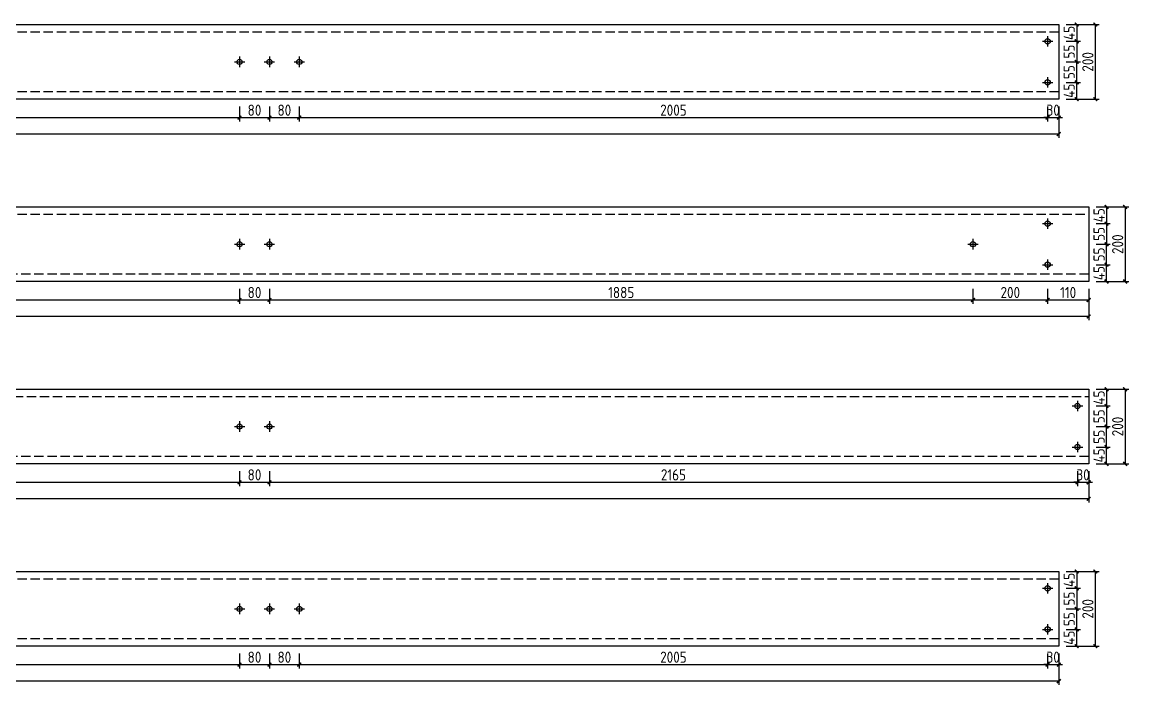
# Model space of a CAD drawing. Extents: x -196983 to 471790, y -783661 to 190401.
# Drawn here: x 56335 to 85988, y -125977 to -108221 of the extents above; entities that cross this region are included whole.
import ezdxf

# ---------------------------------------------------------------- set-up
doc = ezdxf.new("R2010")
doc.units = 0
doc.header["$LTSCALE"] = 1000
doc.header["$MEASUREMENT"] = 0
doc.linetypes.add('DASH', pattern=[0.35, 0.25, -0.1])
doc.layers.add('_TCH_MASK', color=7, linetype='Continuous')
doc.styles.get("Standard").update_dxf_attribs({"font": 'gbenor.shx', "bigfont": 'gbcbig.shx'})
doc.dimstyles.get("Standard").update_dxf_attribs({"dimscale": 100, "dimtxt": 3.5, "dimasz": 1, "dimexe": 2.5, "dimexo": 3, "dimgap": 1.5, "dimtad": 1, "dimdec": 0, "dimzin": 0, "dimdsep": 46, "dimtxsty": 'Standard', "dimblk": 'ARCHTICK', "dimcen": 0.09, "dimadec": 0, "dimazin": 0, "dimtfac": 1, "dimtdec": 0, "dimtix": 1, "dimtmove": 2, "dimatfit": 3, "dimfxl": 1, "dimtolj": 1, "dimtzin": 0, "dimarcsym": 0})

# ---------------------------------------------------------------- blocks, each defined once
blk = doc.blocks.new('_ArchTick')
at = {"color": 0, "linetype": 'ByBlock', "const_width": 0.4}
blk.add_lwpolyline([(-0.5, -0.5), (0.5, 0.5)], dxfattribs=at)
blk = doc.blocks.new('*D251')
at = {"layer": '_TCH_MASK', "color": 0, "lineweight": -2}
for p, q in [((42761, -110485), (42761, -110880)), ((62161, -110485), (62161, -110880)), ((42761, -110780), (62161, -110780))]:
    blk.add_line(p, q, dxfattribs=at)
at = {"layer": 'Defpoints', "color": 0}
for p in [(42761, -110285), (62161, -110285), (62161, -110780)]:
    blk.add_point(p, dxfattribs=at)
at = {"layer": '_TCH_MASK', "color": 0, "lineweight": -2, "xscale": 100, "yscale": 100, "zscale": 100, "rotation": 180}
blk.add_blockref('_ArchTick', (42761, -110780), dxfattribs=at)
at = {"layer": '_TCH_MASK', "color": 0, "lineweight": -2, "xscale": 100, "yscale": 100, "zscale": 100}
blk.add_blockref('_ArchTick', (62161, -110780), dxfattribs=at)
at = {"layer": '_TCH_MASK', "color": 0, "lineweight": 15, "insert": (52461, -110580), "char_height": 300, "attachment_point": 5}
blk.add_mtext('\\A1;1940', dxfattribs=at)
blk = doc.blocks.new('*D252')
at = {"layer": '_TCH_MASK', "color": 0, "lineweight": -2}
for p, q in [((62161, -110485), (62161, -110880)), ((62961, -110485), (62961, -110880)), ((62161, -110780), (62961, -110780))]:
    blk.add_line(p, q, dxfattribs=at)
at = {"layer": 'Defpoints', "color": 0}
for p in [(62161, -110285), (62961, -110285), (62961, -110780)]:
    blk.add_point(p, dxfattribs=at)
at = {"layer": '_TCH_MASK', "color": 0, "lineweight": -2, "xscale": 100, "yscale": 100, "zscale": 100, "rotation": 180}
blk.add_blockref('_ArchTick', (62161, -110780), dxfattribs=at)
at = {"layer": '_TCH_MASK', "color": 0, "lineweight": -2, "xscale": 100, "yscale": 100, "zscale": 100}
blk.add_blockref('_ArchTick', (62961, -110780), dxfattribs=at)
at = {"layer": '_TCH_MASK', "color": 0, "lineweight": 15, "insert": (62561, -110580), "char_height": 300, "attachment_point": 5}
blk.add_mtext('\\A1;80', dxfattribs=at)
blk = doc.blocks.new('*D253')
at = {"layer": '_TCH_MASK', "color": 0, "lineweight": -2}
for p, q in [((63761, -110485), (63761, -110880)), ((83811, -110485), (83811, -110880)), ((63761, -110780), (83811, -110780))]:
    blk.add_line(p, q, dxfattribs=at)
at = {"layer": 'Defpoints', "color": 0}
for p in [(63761, -110285), (83811, -110285), (83811, -110780)]:
    blk.add_point(p, dxfattribs=at)
at = {"layer": '_TCH_MASK', "color": 0, "lineweight": -2, "xscale": 100, "yscale": 100, "zscale": 100, "rotation": 180}
blk.add_blockref('_ArchTick', (63761, -110780), dxfattribs=at)
at = {"layer": '_TCH_MASK', "color": 0, "lineweight": -2, "xscale": 100, "yscale": 100, "zscale": 100}
blk.add_blockref('_ArchTick', (83811, -110780), dxfattribs=at)
at = {"layer": '_TCH_MASK', "color": 0, "lineweight": 15, "insert": (73786, -110580), "char_height": 300, "attachment_point": 5}
blk.add_mtext('\\A1;2005', dxfattribs=at)
blk = doc.blocks.new('*D254')
at = {"layer": '_TCH_MASK', "color": 0, "lineweight": -2}
for p, q in [((83811, -110485), (83811, -110880)), ((84111, -110485), (84111, -110880)), ((83811, -110780), (83711, -110780)), ((83811, -110780), (84111, -110780)), ((84111, -110780), (84211, -110780))]:
    blk.add_line(p, q, dxfattribs=at)
at = {"layer": 'Defpoints', "color": 0}
for p in [(83811, -110285), (84111, -110285), (84111, -110780)]:
    blk.add_point(p, dxfattribs=at)
at = {"layer": '_TCH_MASK', "color": 0, "lineweight": -2, "xscale": 100, "yscale": 100, "zscale": 100}
blk.add_blockref('_ArchTick', (83811, -110780), dxfattribs=at)
at = {"layer": '_TCH_MASK', "color": 0, "lineweight": -2, "xscale": 100, "yscale": 100, "zscale": 100, "rotation": 180}
blk.add_blockref('_ArchTick', (84111, -110780), dxfattribs=at)
at = {"layer": '_TCH_MASK', "color": 0, "lineweight": 15, "insert": (83961, -110580), "char_height": 300, "attachment_point": 5}
blk.add_mtext('\\A1;30', dxfattribs=at)
blk = doc.blocks.new('*D255')
at = {"layer": '_TCH_MASK', "color": 0, "lineweight": -2}
for p, q in [((15961, -110485), (15961, -111321)), ((84111, -110485), (84111, -111321)), ((84111, -111221), (15961, -111221))]:
    blk.add_line(p, q, dxfattribs=at)
at = {"layer": 'Defpoints', "color": 0}
for p in [(15961, -110285), (84111, -110285), (15961, -111221)]:
    blk.add_point(p, dxfattribs=at)
at = {"layer": '_TCH_MASK', "color": 0, "lineweight": -2, "xscale": 100, "yscale": 100, "zscale": 100, "rotation": 180}
blk.add_blockref('_ArchTick', (15961, -111221), dxfattribs=at)
at = {"layer": '_TCH_MASK', "color": 0, "lineweight": -2, "xscale": 100, "yscale": 100, "zscale": 100}
blk.add_blockref('_ArchTick', (84111, -111221), dxfattribs=at)
at = {"layer": '_TCH_MASK', "color": 0, "lineweight": 15, "insert": (50036, -111021), "char_height": 300, "attachment_point": 5}
blk.add_mtext('\\A1;6815', dxfattribs=at)
blk = doc.blocks.new('*D244')
at = {"layer": '_TCH_MASK', "color": 0, "lineweight": -2}
for p, q in [((84311, -109835), (84690, -109835)), ((84590, -110285), (84590, -109835)), ((84311, -110285), (84690, -110285))]:
    blk.add_line(p, q, dxfattribs=at)
at = {"layer": 'Defpoints', "color": 0}
for p in [(84111, -109835), (84590, -109835), (84111, -110285)]:
    blk.add_point(p, dxfattribs=at)
at = {"layer": '_TCH_MASK', "color": 0, "lineweight": -2, "xscale": 100, "yscale": 100, "zscale": 100}
for p, rotation in [((84590, -109835), 90), ((84590, -110285), 270)]:
    blk.add_blockref('_ArchTick', p, dxfattribs=dict(at, rotation=rotation))
at = {"layer": '_TCH_MASK', "color": 0, "lineweight": 15, "insert": (84390, -110060), "char_height": 300, "attachment_point": 5, "rotation": 90}
blk.add_mtext('\\A1;45', dxfattribs=at)
blk = doc.blocks.new('*D256')
at = {"layer": '_TCH_MASK', "color": 0, "lineweight": -2}
for p, q in [((84311, -109285), (84690, -109285)), ((84590, -109835), (84590, -109285)), ((84311, -109835), (84690, -109835))]:
    blk.add_line(p, q, dxfattribs=at)
at = {"layer": 'Defpoints', "color": 0}
for p in [(84111, -109285), (84590, -109285), (84111, -109835)]:
    blk.add_point(p, dxfattribs=at)
at = {"layer": '_TCH_MASK', "color": 0, "lineweight": -2, "xscale": 100, "yscale": 100, "zscale": 100}
for p, rotation in [((84590, -109285), 90), ((84590, -109835), 270)]:
    blk.add_blockref('_ArchTick', p, dxfattribs=dict(at, rotation=rotation))
at = {"layer": '_TCH_MASK', "color": 0, "lineweight": 15, "insert": (84390, -109560), "char_height": 300, "attachment_point": 5, "rotation": 90}
blk.add_mtext('\\A1;55', dxfattribs=at)
blk = doc.blocks.new('*D245')
at = {"layer": '_TCH_MASK', "color": 0, "lineweight": -2}
for p, q in [((84311, -108285), (84690, -108285)), ((84590, -108285), (84590, -108735)), ((84311, -108735), (84690, -108735))]:
    blk.add_line(p, q, dxfattribs=at)
at = {"layer": 'Defpoints', "color": 0}
for p in [(84111, -108285), (84111, -108735), (84590, -108735)]:
    blk.add_point(p, dxfattribs=at)
at = {"layer": '_TCH_MASK', "color": 0, "lineweight": -2, "xscale": 100, "yscale": 100, "zscale": 100}
for p, rotation in [((84590, -108285), 90), ((84590, -108735), 270)]:
    blk.add_blockref('_ArchTick', p, dxfattribs=dict(at, rotation=rotation))
at = {"layer": '_TCH_MASK', "color": 0, "lineweight": 15, "insert": (84390, -108510), "char_height": 300, "attachment_point": 5, "rotation": 90}
blk.add_mtext('\\A1;45', dxfattribs=at)
blk = doc.blocks.new('*D246')
at = {"layer": '_TCH_MASK', "color": 0, "lineweight": -2}
for p, q in [((84311, -108735), (84690, -108735)), ((84590, -108735), (84590, -109285)), ((84311, -109285), (84690, -109285))]:
    blk.add_line(p, q, dxfattribs=at)
at = {"layer": 'Defpoints', "color": 0}
for p in [(84111, -108735), (84111, -109285), (84590, -109285)]:
    blk.add_point(p, dxfattribs=at)
at = {"layer": '_TCH_MASK', "color": 0, "lineweight": -2, "xscale": 100, "yscale": 100, "zscale": 100}
for p, rotation in [((84590, -108735), 90), ((84590, -109285), 270)]:
    blk.add_blockref('_ArchTick', p, dxfattribs=dict(at, rotation=rotation))
at = {"layer": '_TCH_MASK', "color": 0, "lineweight": 15, "insert": (84390, -109010), "char_height": 300, "attachment_point": 5, "rotation": 90}
blk.add_mtext('\\A1;55', dxfattribs=at)
blk = doc.blocks.new('*D257')
at = {"layer": '_TCH_MASK', "color": 0, "lineweight": -2}
for p, q in [((84311, -108285), (85188, -108285)), ((85088, -108285), (85088, -110285)), ((84311, -110285), (85188, -110285))]:
    blk.add_line(p, q, dxfattribs=at)
at = {"layer": 'Defpoints', "color": 0}
for p in [(84111, -108285), (84111, -110285), (85088, -110285)]:
    blk.add_point(p, dxfattribs=at)
at = {"layer": '_TCH_MASK', "color": 0, "lineweight": -2, "xscale": 100, "yscale": 100, "zscale": 100}
for p, rotation in [((85088, -108285), 90), ((85088, -110285), 270)]:
    blk.add_blockref('_ArchTick', p, dxfattribs=dict(at, rotation=rotation))
at = {"layer": '_TCH_MASK', "color": 0, "lineweight": 15, "insert": (84888, -109285), "char_height": 300, "attachment_point": 5, "rotation": 90}
blk.add_mtext('\\A1;200', dxfattribs=at)
blk = doc.blocks.new('*D259')
at = {"layer": '_TCH_MASK', "color": 0, "lineweight": -2}
for p, q in [((62961, -110485), (62961, -110880)), ((63761, -110485), (63761, -110880)), ((62961, -110780), (63761, -110780))]:
    blk.add_line(p, q, dxfattribs=at)
at = {"layer": 'Defpoints', "color": 0}
for p in [(62961, -110285), (63761, -110285), (63761, -110780)]:
    blk.add_point(p, dxfattribs=at)
at = {"layer": '_TCH_MASK', "color": 0, "lineweight": -2, "xscale": 100, "yscale": 100, "zscale": 100, "rotation": 180}
blk.add_blockref('_ArchTick', (62961, -110780), dxfattribs=at)
at = {"layer": '_TCH_MASK', "color": 0, "lineweight": -2, "xscale": 100, "yscale": 100, "zscale": 100}
blk.add_blockref('_ArchTick', (63761, -110780), dxfattribs=at)
at = {"layer": '_TCH_MASK', "color": 0, "lineweight": 15, "insert": (63361, -110580), "char_height": 300, "attachment_point": 5}
blk.add_mtext('\\A1;80', dxfattribs=at)
blk = doc.blocks.new('*D269')
at = {"layer": '_TCH_MASK', "color": 0, "lineweight": -2}
for p, q in [((42761, -115370), (42761, -115765)), ((62161, -115370), (62161, -115765)), ((42761, -115665), (62161, -115665))]:
    blk.add_line(p, q, dxfattribs=at)
at = {"layer": 'Defpoints', "color": 0}
for p in [(42761, -115170), (62161, -115170), (62161, -115665)]:
    blk.add_point(p, dxfattribs=at)
at = {"layer": '_TCH_MASK', "color": 0, "lineweight": -2, "xscale": 100, "yscale": 100, "zscale": 100, "rotation": 180}
blk.add_blockref('_ArchTick', (42761, -115665), dxfattribs=at)
at = {"layer": '_TCH_MASK', "color": 0, "lineweight": -2, "xscale": 100, "yscale": 100, "zscale": 100}
blk.add_blockref('_ArchTick', (62161, -115665), dxfattribs=at)
at = {"layer": '_TCH_MASK', "color": 0, "lineweight": 15, "insert": (52461, -115465), "char_height": 300, "attachment_point": 5}
blk.add_mtext('\\A1;1940', dxfattribs=at)
blk = doc.blocks.new('*D270')
at = {"layer": '_TCH_MASK', "color": 0, "lineweight": -2}
for p, q in [((62161, -115370), (62161, -115765)), ((62961, -115370), (62961, -115765)), ((62161, -115665), (62961, -115665))]:
    blk.add_line(p, q, dxfattribs=at)
at = {"layer": 'Defpoints', "color": 0}
for p in [(62161, -115170), (62961, -115170), (62961, -115665)]:
    blk.add_point(p, dxfattribs=at)
at = {"layer": '_TCH_MASK', "color": 0, "lineweight": -2, "xscale": 100, "yscale": 100, "zscale": 100, "rotation": 180}
blk.add_blockref('_ArchTick', (62161, -115665), dxfattribs=at)
at = {"layer": '_TCH_MASK', "color": 0, "lineweight": -2, "xscale": 100, "yscale": 100, "zscale": 100}
blk.add_blockref('_ArchTick', (62961, -115665), dxfattribs=at)
at = {"layer": '_TCH_MASK', "color": 0, "lineweight": 15, "insert": (62561, -115465), "char_height": 300, "attachment_point": 5}
blk.add_mtext('\\A1;80', dxfattribs=at)
blk = doc.blocks.new('*D271')
at = {"layer": '_TCH_MASK', "color": 0, "lineweight": -2}
for p, q in [((81811, -115370), (81811, -115765)), ((83811, -115370), (83811, -115765)), ((81811, -115665), (83811, -115665))]:
    blk.add_line(p, q, dxfattribs=at)
at = {"layer": 'Defpoints', "color": 0}
for p in [(81811, -115170), (83811, -115170), (83811, -115665)]:
    blk.add_point(p, dxfattribs=at)
at = {"layer": '_TCH_MASK', "color": 0, "lineweight": -2, "xscale": 100, "yscale": 100, "zscale": 100, "rotation": 180}
blk.add_blockref('_ArchTick', (81811, -115665), dxfattribs=at)
at = {"layer": '_TCH_MASK', "color": 0, "lineweight": -2, "xscale": 100, "yscale": 100, "zscale": 100}
blk.add_blockref('_ArchTick', (83811, -115665), dxfattribs=at)
at = {"layer": '_TCH_MASK', "color": 0, "lineweight": 15, "insert": (82811, -115465), "char_height": 300, "attachment_point": 5}
blk.add_mtext('\\A1;200', dxfattribs=at)
blk = doc.blocks.new('*D272')
at = {"layer": '_TCH_MASK', "color": 0, "lineweight": -2}
for p, q in [((83811, -115370), (83811, -115765)), ((84911, -115370), (84911, -115765)), ((83811, -115665), (84911, -115665))]:
    blk.add_line(p, q, dxfattribs=at)
at = {"layer": 'Defpoints', "color": 0}
for p in [(83811, -115170), (84911, -115170), (84911, -115665)]:
    blk.add_point(p, dxfattribs=at)
at = {"layer": '_TCH_MASK', "color": 0, "lineweight": -2, "xscale": 100, "yscale": 100, "zscale": 100, "rotation": 180}
blk.add_blockref('_ArchTick', (83811, -115665), dxfattribs=at)
at = {"layer": '_TCH_MASK', "color": 0, "lineweight": -2, "xscale": 100, "yscale": 100, "zscale": 100}
blk.add_blockref('_ArchTick', (84911, -115665), dxfattribs=at)
at = {"layer": '_TCH_MASK', "color": 0, "lineweight": 15, "insert": (84361, -115465), "char_height": 300, "attachment_point": 5}
blk.add_mtext('\\A1;110', dxfattribs=at)
blk = doc.blocks.new('*D273')
at = {"layer": '_TCH_MASK', "color": 0, "lineweight": -2}
for p, q in [((15961, -115370), (15961, -116206)), ((84911, -115370), (84911, -116206)), ((84911, -116106), (15961, -116106))]:
    blk.add_line(p, q, dxfattribs=at)
at = {"layer": 'Defpoints', "color": 0}
for p in [(15961, -115170), (84911, -115170), (15961, -116106)]:
    blk.add_point(p, dxfattribs=at)
at = {"layer": '_TCH_MASK', "color": 0, "lineweight": -2, "xscale": 100, "yscale": 100, "zscale": 100, "rotation": 180}
blk.add_blockref('_ArchTick', (15961, -116106), dxfattribs=at)
at = {"layer": '_TCH_MASK', "color": 0, "lineweight": -2, "xscale": 100, "yscale": 100, "zscale": 100}
blk.add_blockref('_ArchTick', (84911, -116106), dxfattribs=at)
at = {"layer": '_TCH_MASK', "color": 0, "lineweight": 15, "insert": (50436, -115906), "char_height": 300, "attachment_point": 5}
blk.add_mtext('\\A1;6895', dxfattribs=at)
blk = doc.blocks.new('*D260')
at = {"layer": '_TCH_MASK', "color": 0, "lineweight": -2}
for p, q in [((85111, -114720), (85490, -114720)), ((85390, -115170), (85390, -114720)), ((85111, -115170), (85490, -115170))]:
    blk.add_line(p, q, dxfattribs=at)
at = {"layer": 'Defpoints', "color": 0}
for p in [(84911, -114720), (85390, -114720), (84911, -115170)]:
    blk.add_point(p, dxfattribs=at)
at = {"layer": '_TCH_MASK', "color": 0, "lineweight": -2, "xscale": 100, "yscale": 100, "zscale": 100}
for p, rotation in [((85390, -114720), 90), ((85390, -115170), 270)]:
    blk.add_blockref('_ArchTick', p, dxfattribs=dict(at, rotation=rotation))
at = {"layer": '_TCH_MASK', "color": 0, "lineweight": 15, "insert": (85190, -114945), "char_height": 300, "attachment_point": 5, "rotation": 90}
blk.add_mtext('\\A1;45', dxfattribs=at)
blk = doc.blocks.new('*D274')
at = {"layer": '_TCH_MASK', "color": 0, "lineweight": -2}
for p, q in [((85111, -114170), (85490, -114170)), ((85390, -114720), (85390, -114170)), ((85111, -114720), (85490, -114720))]:
    blk.add_line(p, q, dxfattribs=at)
at = {"layer": 'Defpoints', "color": 0}
for p in [(84911, -114170), (85390, -114170), (84911, -114720)]:
    blk.add_point(p, dxfattribs=at)
at = {"layer": '_TCH_MASK', "color": 0, "lineweight": -2, "xscale": 100, "yscale": 100, "zscale": 100}
for p, rotation in [((85390, -114170), 90), ((85390, -114720), 270)]:
    blk.add_blockref('_ArchTick', p, dxfattribs=dict(at, rotation=rotation))
at = {"layer": '_TCH_MASK', "color": 0, "lineweight": 15, "insert": (85190, -114445), "char_height": 300, "attachment_point": 5, "rotation": 90}
blk.add_mtext('\\A1;55', dxfattribs=at)
blk = doc.blocks.new('*D261')
at = {"layer": '_TCH_MASK', "color": 0, "lineweight": -2}
for p, q in [((85111, -113170), (85490, -113170)), ((85390, -113170), (85390, -113620)), ((85111, -113620), (85490, -113620))]:
    blk.add_line(p, q, dxfattribs=at)
at = {"layer": 'Defpoints', "color": 0}
for p in [(84911, -113170), (84911, -113620), (85390, -113620)]:
    blk.add_point(p, dxfattribs=at)
at = {"layer": '_TCH_MASK', "color": 0, "lineweight": -2, "xscale": 100, "yscale": 100, "zscale": 100}
for p, rotation in [((85390, -113170), 90), ((85390, -113620), 270)]:
    blk.add_blockref('_ArchTick', p, dxfattribs=dict(at, rotation=rotation))
at = {"layer": '_TCH_MASK', "color": 0, "lineweight": 15, "insert": (85190, -113395), "char_height": 300, "attachment_point": 5, "rotation": 90}
blk.add_mtext('\\A1;45', dxfattribs=at)
blk = doc.blocks.new('*D262')
at = {"layer": '_TCH_MASK', "color": 0, "lineweight": -2}
for p, q in [((85111, -113620), (85490, -113620)), ((85390, -113620), (85390, -114170)), ((85111, -114170), (85490, -114170))]:
    blk.add_line(p, q, dxfattribs=at)
at = {"layer": 'Defpoints', "color": 0}
for p in [(84911, -113620), (84911, -114170), (85390, -114170)]:
    blk.add_point(p, dxfattribs=at)
at = {"layer": '_TCH_MASK', "color": 0, "lineweight": -2, "xscale": 100, "yscale": 100, "zscale": 100}
for p, rotation in [((85390, -113620), 90), ((85390, -114170), 270)]:
    blk.add_blockref('_ArchTick', p, dxfattribs=dict(at, rotation=rotation))
at = {"layer": '_TCH_MASK', "color": 0, "lineweight": 15, "insert": (85190, -113895), "char_height": 300, "attachment_point": 5, "rotation": 90}
blk.add_mtext('\\A1;55', dxfattribs=at)
blk = doc.blocks.new('*D275')
at = {"layer": '_TCH_MASK', "color": 0, "lineweight": -2}
for p, q in [((85111, -113170), (85988, -113170)), ((85888, -113170), (85888, -115170)), ((85111, -115170), (85988, -115170))]:
    blk.add_line(p, q, dxfattribs=at)
at = {"layer": 'Defpoints', "color": 0}
for p in [(84911, -113170), (84911, -115170), (85888, -115170)]:
    blk.add_point(p, dxfattribs=at)
at = {"layer": '_TCH_MASK', "color": 0, "lineweight": -2, "xscale": 100, "yscale": 100, "zscale": 100}
for p, rotation in [((85888, -113170), 90), ((85888, -115170), 270)]:
    blk.add_blockref('_ArchTick', p, dxfattribs=dict(at, rotation=rotation))
at = {"layer": '_TCH_MASK', "color": 0, "lineweight": 15, "insert": (85688, -114170), "char_height": 300, "attachment_point": 5, "rotation": 90}
blk.add_mtext('\\A1;200', dxfattribs=at)
blk = doc.blocks.new('*D265')
at = {"layer": '_TCH_MASK', "color": 0, "lineweight": -2}
for p, q in [((62961, -115370), (62961, -115765)), ((81811, -115370), (81811, -115765)), ((62961, -115665), (81811, -115665))]:
    blk.add_line(p, q, dxfattribs=at)
at = {"layer": 'Defpoints', "color": 0}
for p in [(62961, -115170), (81811, -115170), (81811, -115665)]:
    blk.add_point(p, dxfattribs=at)
at = {"layer": '_TCH_MASK', "color": 0, "lineweight": -2, "xscale": 100, "yscale": 100, "zscale": 100, "rotation": 180}
blk.add_blockref('_ArchTick', (62961, -115665), dxfattribs=at)
at = {"layer": '_TCH_MASK', "color": 0, "lineweight": -2, "xscale": 100, "yscale": 100, "zscale": 100}
blk.add_blockref('_ArchTick', (81811, -115665), dxfattribs=at)
at = {"layer": '_TCH_MASK', "color": 0, "lineweight": 15, "insert": (72386, -115465), "char_height": 300, "attachment_point": 5}
blk.add_mtext('\\A1;1885', dxfattribs=at)
blk = doc.blocks.new('*D292')
at = {"layer": '_TCH_MASK', "color": 0, "lineweight": -2}
for p, q in [((41761, -120255), (41761, -120650)), ((62161, -120255), (62161, -120650)), ((41761, -120550), (62161, -120550))]:
    blk.add_line(p, q, dxfattribs=at)
at = {"layer": 'Defpoints', "color": 0}
for p in [(41761, -120055), (62161, -120055), (62161, -120550)]:
    blk.add_point(p, dxfattribs=at)
at = {"layer": '_TCH_MASK', "color": 0, "lineweight": -2, "xscale": 100, "yscale": 100, "zscale": 100, "rotation": 180}
blk.add_blockref('_ArchTick', (41761, -120550), dxfattribs=at)
at = {"layer": '_TCH_MASK', "color": 0, "lineweight": -2, "xscale": 100, "yscale": 100, "zscale": 100}
blk.add_blockref('_ArchTick', (62161, -120550), dxfattribs=at)
at = {"layer": '_TCH_MASK', "color": 0, "lineweight": 15, "insert": (51961, -120350), "char_height": 300, "attachment_point": 5}
blk.add_mtext('\\A1;2040', dxfattribs=at)
blk = doc.blocks.new('*D293')
at = {"layer": '_TCH_MASK', "color": 0, "lineweight": -2}
for p, q in [((62161, -120255), (62161, -120650)), ((62961, -120255), (62961, -120650)), ((62161, -120550), (62961, -120550))]:
    blk.add_line(p, q, dxfattribs=at)
at = {"layer": 'Defpoints', "color": 0}
for p in [(62161, -120055), (62961, -120055), (62961, -120550)]:
    blk.add_point(p, dxfattribs=at)
at = {"layer": '_TCH_MASK', "color": 0, "lineweight": -2, "xscale": 100, "yscale": 100, "zscale": 100, "rotation": 180}
blk.add_blockref('_ArchTick', (62161, -120550), dxfattribs=at)
at = {"layer": '_TCH_MASK', "color": 0, "lineweight": -2, "xscale": 100, "yscale": 100, "zscale": 100}
blk.add_blockref('_ArchTick', (62961, -120550), dxfattribs=at)
at = {"layer": '_TCH_MASK', "color": 0, "lineweight": 15, "insert": (62561, -120350), "char_height": 300, "attachment_point": 5}
blk.add_mtext('\\A1;80', dxfattribs=at)
blk = doc.blocks.new('*D294')
at = {"layer": '_TCH_MASK', "color": 0, "lineweight": -2}
for p, q in [((62961, -120255), (62961, -120650)), ((84611, -120255), (84611, -120650)), ((62961, -120550), (84611, -120550))]:
    blk.add_line(p, q, dxfattribs=at)
at = {"layer": 'Defpoints', "color": 0}
for p in [(62961, -120055), (84611, -120055), (84611, -120550)]:
    blk.add_point(p, dxfattribs=at)
at = {"layer": '_TCH_MASK', "color": 0, "lineweight": -2, "xscale": 100, "yscale": 100, "zscale": 100, "rotation": 180}
blk.add_blockref('_ArchTick', (62961, -120550), dxfattribs=at)
at = {"layer": '_TCH_MASK', "color": 0, "lineweight": -2, "xscale": 100, "yscale": 100, "zscale": 100}
blk.add_blockref('_ArchTick', (84611, -120550), dxfattribs=at)
at = {"layer": '_TCH_MASK', "color": 0, "lineweight": 15, "insert": (73786, -120350), "char_height": 300, "attachment_point": 5}
blk.add_mtext('\\A1;2165', dxfattribs=at)
blk = doc.blocks.new('*D295')
at = {"layer": '_TCH_MASK', "color": 0, "lineweight": -2}
for p, q in [((84611, -120255), (84611, -120650)), ((84911, -120255), (84911, -120650)), ((84611, -120550), (84511, -120550)), ((84611, -120550), (84911, -120550)), ((84911, -120550), (85011, -120550))]:
    blk.add_line(p, q, dxfattribs=at)
at = {"layer": 'Defpoints', "color": 0}
for p in [(84611, -120055), (84911, -120055), (84911, -120550)]:
    blk.add_point(p, dxfattribs=at)
at = {"layer": '_TCH_MASK', "color": 0, "lineweight": -2, "xscale": 100, "yscale": 100, "zscale": 100}
blk.add_blockref('_ArchTick', (84611, -120550), dxfattribs=at)
at = {"layer": '_TCH_MASK', "color": 0, "lineweight": -2, "xscale": 100, "yscale": 100, "zscale": 100, "rotation": 180}
blk.add_blockref('_ArchTick', (84911, -120550), dxfattribs=at)
at = {"layer": '_TCH_MASK', "color": 0, "lineweight": 15, "insert": (84761, -120350), "char_height": 300, "attachment_point": 5}
blk.add_mtext('\\A1;30', dxfattribs=at)
blk = doc.blocks.new('*D296')
at = {"layer": '_TCH_MASK', "color": 0, "lineweight": -2}
for p, q in [((19011, -120255), (19011, -121092)), ((84911, -120255), (84911, -121092)), ((84911, -120992), (19011, -120992))]:
    blk.add_line(p, q, dxfattribs=at)
at = {"layer": 'Defpoints', "color": 0}
for p in [(19011, -120055), (84911, -120055), (19011, -120992)]:
    blk.add_point(p, dxfattribs=at)
at = {"layer": '_TCH_MASK', "color": 0, "lineweight": -2, "xscale": 100, "yscale": 100, "zscale": 100, "rotation": 180}
blk.add_blockref('_ArchTick', (19011, -120992), dxfattribs=at)
at = {"layer": '_TCH_MASK', "color": 0, "lineweight": -2, "xscale": 100, "yscale": 100, "zscale": 100}
blk.add_blockref('_ArchTick', (84911, -120992), dxfattribs=at)
at = {"layer": '_TCH_MASK', "color": 0, "lineweight": 15, "insert": (51961, -120792), "char_height": 300, "attachment_point": 5}
blk.add_mtext('\\A1;6590', dxfattribs=at)
blk = doc.blocks.new('*D276')
at = {"layer": '_TCH_MASK', "color": 0, "lineweight": -2}
for p, q in [((85111, -119605), (85490, -119605)), ((85390, -120055), (85390, -119605)), ((85111, -120055), (85490, -120055))]:
    blk.add_line(p, q, dxfattribs=at)
at = {"layer": 'Defpoints', "color": 0}
for p in [(84911, -119605), (85390, -119605), (84911, -120055)]:
    blk.add_point(p, dxfattribs=at)
at = {"layer": '_TCH_MASK', "color": 0, "lineweight": -2, "xscale": 100, "yscale": 100, "zscale": 100}
for p, rotation in [((85390, -119605), 90), ((85390, -120055), 270)]:
    blk.add_blockref('_ArchTick', p, dxfattribs=dict(at, rotation=rotation))
at = {"layer": '_TCH_MASK', "color": 0, "lineweight": 15, "insert": (85190, -119830), "char_height": 300, "attachment_point": 5, "rotation": 90}
blk.add_mtext('\\A1;45', dxfattribs=at)
blk = doc.blocks.new('*D297')
at = {"layer": '_TCH_MASK', "color": 0, "lineweight": -2}
for p, q in [((85111, -119055), (85490, -119055)), ((85390, -119605), (85390, -119055)), ((85111, -119605), (85490, -119605))]:
    blk.add_line(p, q, dxfattribs=at)
at = {"layer": 'Defpoints', "color": 0}
for p in [(84911, -119055), (85390, -119055), (84911, -119605)]:
    blk.add_point(p, dxfattribs=at)
at = {"layer": '_TCH_MASK', "color": 0, "lineweight": -2, "xscale": 100, "yscale": 100, "zscale": 100}
for p, rotation in [((85390, -119055), 90), ((85390, -119605), 270)]:
    blk.add_blockref('_ArchTick', p, dxfattribs=dict(at, rotation=rotation))
at = {"layer": '_TCH_MASK', "color": 0, "lineweight": 15, "insert": (85190, -119330), "char_height": 300, "attachment_point": 5, "rotation": 90}
blk.add_mtext('\\A1;55', dxfattribs=at)
blk = doc.blocks.new('*D277')
at = {"layer": '_TCH_MASK', "color": 0, "lineweight": -2}
for p, q in [((85111, -118055), (85490, -118055)), ((85390, -118055), (85390, -118505)), ((85111, -118505), (85490, -118505))]:
    blk.add_line(p, q, dxfattribs=at)
at = {"layer": 'Defpoints', "color": 0}
for p in [(84911, -118055), (84911, -118505), (85390, -118505)]:
    blk.add_point(p, dxfattribs=at)
at = {"layer": '_TCH_MASK', "color": 0, "lineweight": -2, "xscale": 100, "yscale": 100, "zscale": 100}
for p, rotation in [((85390, -118055), 90), ((85390, -118505), 270)]:
    blk.add_blockref('_ArchTick', p, dxfattribs=dict(at, rotation=rotation))
at = {"layer": '_TCH_MASK', "color": 0, "lineweight": 15, "insert": (85190, -118280), "char_height": 300, "attachment_point": 5, "rotation": 90}
blk.add_mtext('\\A1;45', dxfattribs=at)
blk = doc.blocks.new('*D278')
at = {"layer": '_TCH_MASK', "color": 0, "lineweight": -2}
for p, q in [((85111, -118505), (85490, -118505)), ((85390, -118505), (85390, -119055)), ((85111, -119055), (85490, -119055))]:
    blk.add_line(p, q, dxfattribs=at)
at = {"layer": 'Defpoints', "color": 0}
for p in [(84911, -118505), (84911, -119055), (85390, -119055)]:
    blk.add_point(p, dxfattribs=at)
at = {"layer": '_TCH_MASK', "color": 0, "lineweight": -2, "xscale": 100, "yscale": 100, "zscale": 100}
for p, rotation in [((85390, -118505), 90), ((85390, -119055), 270)]:
    blk.add_blockref('_ArchTick', p, dxfattribs=dict(at, rotation=rotation))
at = {"layer": '_TCH_MASK', "color": 0, "lineweight": 15, "insert": (85190, -118780), "char_height": 300, "attachment_point": 5, "rotation": 90}
blk.add_mtext('\\A1;55', dxfattribs=at)
blk = doc.blocks.new('*D298')
at = {"layer": '_TCH_MASK', "color": 0, "lineweight": -2}
for p, q in [((85111, -118055), (85988, -118055)), ((85888, -118055), (85888, -120055)), ((85111, -120055), (85988, -120055))]:
    blk.add_line(p, q, dxfattribs=at)
at = {"layer": 'Defpoints', "color": 0}
for p in [(84911, -118055), (84911, -120055), (85888, -120055)]:
    blk.add_point(p, dxfattribs=at)
at = {"layer": '_TCH_MASK', "color": 0, "lineweight": -2, "xscale": 100, "yscale": 100, "zscale": 100}
for p, rotation in [((85888, -118055), 90), ((85888, -120055), 270)]:
    blk.add_blockref('_ArchTick', p, dxfattribs=dict(at, rotation=rotation))
at = {"layer": '_TCH_MASK', "color": 0, "lineweight": 15, "insert": (85688, -119055), "char_height": 300, "attachment_point": 5, "rotation": 90}
blk.add_mtext('\\A1;200', dxfattribs=at)
blk = doc.blocks.new('*D302')
at = {"layer": '_TCH_MASK', "color": 0, "lineweight": -2}
for p, q in [((41761, -125140), (41761, -125535)), ((62161, -125140), (62161, -125535)), ((41761, -125435), (62161, -125435))]:
    blk.add_line(p, q, dxfattribs=at)
at = {"layer": 'Defpoints', "color": 0}
for p in [(41761, -124940), (62161, -124940), (62161, -125435)]:
    blk.add_point(p, dxfattribs=at)
at = {"layer": '_TCH_MASK', "color": 0, "lineweight": -2, "xscale": 100, "yscale": 100, "zscale": 100, "rotation": 180}
blk.add_blockref('_ArchTick', (41761, -125435), dxfattribs=at)
at = {"layer": '_TCH_MASK', "color": 0, "lineweight": -2, "xscale": 100, "yscale": 100, "zscale": 100}
blk.add_blockref('_ArchTick', (62161, -125435), dxfattribs=at)
at = {"layer": '_TCH_MASK', "color": 0, "lineweight": 15, "insert": (51961, -125235), "char_height": 300, "attachment_point": 5}
blk.add_mtext('\\A1;2040', dxfattribs=at)
blk = doc.blocks.new('*D303')
at = {"layer": '_TCH_MASK', "color": 0, "lineweight": -2}
for p, q in [((62161, -125140), (62161, -125535)), ((62961, -125140), (62961, -125535)), ((62161, -125435), (62961, -125435))]:
    blk.add_line(p, q, dxfattribs=at)
at = {"layer": 'Defpoints', "color": 0}
for p in [(62161, -124940), (62961, -124940), (62961, -125435)]:
    blk.add_point(p, dxfattribs=at)
at = {"layer": '_TCH_MASK', "color": 0, "lineweight": -2, "xscale": 100, "yscale": 100, "zscale": 100, "rotation": 180}
blk.add_blockref('_ArchTick', (62161, -125435), dxfattribs=at)
at = {"layer": '_TCH_MASK', "color": 0, "lineweight": -2, "xscale": 100, "yscale": 100, "zscale": 100}
blk.add_blockref('_ArchTick', (62961, -125435), dxfattribs=at)
at = {"layer": '_TCH_MASK', "color": 0, "lineweight": 15, "insert": (62561, -125235), "char_height": 300, "attachment_point": 5}
blk.add_mtext('\\A1;80', dxfattribs=at)
blk = doc.blocks.new('*D304')
at = {"layer": '_TCH_MASK', "color": 0, "lineweight": -2}
for p, q in [((63761, -125140), (63761, -125535)), ((83811, -125140), (83811, -125535)), ((63761, -125435), (83811, -125435))]:
    blk.add_line(p, q, dxfattribs=at)
at = {"layer": 'Defpoints', "color": 0}
for p in [(63761, -124940), (83811, -124940), (83811, -125435)]:
    blk.add_point(p, dxfattribs=at)
at = {"layer": '_TCH_MASK', "color": 0, "lineweight": -2, "xscale": 100, "yscale": 100, "zscale": 100, "rotation": 180}
blk.add_blockref('_ArchTick', (63761, -125435), dxfattribs=at)
at = {"layer": '_TCH_MASK', "color": 0, "lineweight": -2, "xscale": 100, "yscale": 100, "zscale": 100}
blk.add_blockref('_ArchTick', (83811, -125435), dxfattribs=at)
at = {"layer": '_TCH_MASK', "color": 0, "lineweight": 15, "insert": (73786, -125235), "char_height": 300, "attachment_point": 5}
blk.add_mtext('\\A1;2005', dxfattribs=at)
blk = doc.blocks.new('*D305')
at = {"layer": '_TCH_MASK', "color": 0, "lineweight": -2}
for p, q in [((83811, -125140), (83811, -125535)), ((84111, -125140), (84111, -125535)), ((83811, -125435), (83711, -125435)), ((83811, -125435), (84111, -125435)), ((84111, -125435), (84211, -125435))]:
    blk.add_line(p, q, dxfattribs=at)
at = {"layer": 'Defpoints', "color": 0}
for p in [(83811, -124940), (84111, -124940), (84111, -125435)]:
    blk.add_point(p, dxfattribs=at)
at = {"layer": '_TCH_MASK', "color": 0, "lineweight": -2, "xscale": 100, "yscale": 100, "zscale": 100}
blk.add_blockref('_ArchTick', (83811, -125435), dxfattribs=at)
at = {"layer": '_TCH_MASK', "color": 0, "lineweight": -2, "xscale": 100, "yscale": 100, "zscale": 100, "rotation": 180}
blk.add_blockref('_ArchTick', (84111, -125435), dxfattribs=at)
at = {"layer": '_TCH_MASK', "color": 0, "lineweight": 15, "insert": (83961, -125235), "char_height": 300, "attachment_point": 5}
blk.add_mtext('\\A1;30', dxfattribs=at)
blk = doc.blocks.new('*D306')
at = {"layer": '_TCH_MASK', "color": 0, "lineweight": -2}
for p, q in [((19811, -125140), (19811, -125977)), ((84111, -125140), (84111, -125977)), ((84111, -125877), (19811, -125877))]:
    blk.add_line(p, q, dxfattribs=at)
at = {"layer": 'Defpoints', "color": 0}
for p in [(19811, -124940), (84111, -124940), (19811, -125877)]:
    blk.add_point(p, dxfattribs=at)
at = {"layer": '_TCH_MASK', "color": 0, "lineweight": -2, "xscale": 100, "yscale": 100, "zscale": 100, "rotation": 180}
blk.add_blockref('_ArchTick', (19811, -125877), dxfattribs=at)
at = {"layer": '_TCH_MASK', "color": 0, "lineweight": -2, "xscale": 100, "yscale": 100, "zscale": 100}
blk.add_blockref('_ArchTick', (84111, -125877), dxfattribs=at)
at = {"layer": '_TCH_MASK', "color": 0, "lineweight": 15, "insert": (51961, -125677), "char_height": 300, "attachment_point": 5}
blk.add_mtext('\\A1;6430', dxfattribs=at)
blk = doc.blocks.new('*D280')
at = {"layer": '_TCH_MASK', "color": 0, "lineweight": -2}
for p, q in [((84311, -124490), (84690, -124490)), ((84590, -124940), (84590, -124490)), ((84311, -124940), (84690, -124940))]:
    blk.add_line(p, q, dxfattribs=at)
at = {"layer": 'Defpoints', "color": 0}
for p in [(84111, -124490), (84590, -124490), (84111, -124940)]:
    blk.add_point(p, dxfattribs=at)
at = {"layer": '_TCH_MASK', "color": 0, "lineweight": -2, "xscale": 100, "yscale": 100, "zscale": 100}
for p, rotation in [((84590, -124490), 90), ((84590, -124940), 270)]:
    blk.add_blockref('_ArchTick', p, dxfattribs=dict(at, rotation=rotation))
at = {"layer": '_TCH_MASK', "color": 0, "lineweight": 15, "insert": (84390, -124715), "char_height": 300, "attachment_point": 5, "rotation": 90}
blk.add_mtext('\\A1;45', dxfattribs=at)
blk = doc.blocks.new('*D307')
at = {"layer": '_TCH_MASK', "color": 0, "lineweight": -2}
for p, q in [((84311, -123940), (84690, -123940)), ((84590, -124490), (84590, -123940)), ((84311, -124490), (84690, -124490))]:
    blk.add_line(p, q, dxfattribs=at)
at = {"layer": 'Defpoints', "color": 0}
for p in [(84111, -123940), (84590, -123940), (84111, -124490)]:
    blk.add_point(p, dxfattribs=at)
at = {"layer": '_TCH_MASK', "color": 0, "lineweight": -2, "xscale": 100, "yscale": 100, "zscale": 100}
for p, rotation in [((84590, -123940), 90), ((84590, -124490), 270)]:
    blk.add_blockref('_ArchTick', p, dxfattribs=dict(at, rotation=rotation))
at = {"layer": '_TCH_MASK', "color": 0, "lineweight": 15, "insert": (84390, -124215), "char_height": 300, "attachment_point": 5, "rotation": 90}
blk.add_mtext('\\A1;55', dxfattribs=at)
blk = doc.blocks.new('*D281')
at = {"layer": '_TCH_MASK', "color": 0, "lineweight": -2}
for p, q in [((84311, -122940), (84690, -122940)), ((84590, -122940), (84590, -123390)), ((84311, -123390), (84690, -123390))]:
    blk.add_line(p, q, dxfattribs=at)
at = {"layer": 'Defpoints', "color": 0}
for p in [(84111, -122940), (84111, -123390), (84590, -123390)]:
    blk.add_point(p, dxfattribs=at)
at = {"layer": '_TCH_MASK', "color": 0, "lineweight": -2, "xscale": 100, "yscale": 100, "zscale": 100}
for p, rotation in [((84590, -122940), 90), ((84590, -123390), 270)]:
    blk.add_blockref('_ArchTick', p, dxfattribs=dict(at, rotation=rotation))
at = {"layer": '_TCH_MASK', "color": 0, "lineweight": 15, "insert": (84390, -123165), "char_height": 300, "attachment_point": 5, "rotation": 90}
blk.add_mtext('\\A1;45', dxfattribs=at)
blk = doc.blocks.new('*D282')
at = {"layer": '_TCH_MASK', "color": 0, "lineweight": -2}
for p, q in [((84311, -123390), (84690, -123390)), ((84590, -123390), (84590, -123940)), ((84311, -123940), (84690, -123940))]:
    blk.add_line(p, q, dxfattribs=at)
at = {"layer": 'Defpoints', "color": 0}
for p in [(84111, -123390), (84111, -123940), (84590, -123940)]:
    blk.add_point(p, dxfattribs=at)
at = {"layer": '_TCH_MASK', "color": 0, "lineweight": -2, "xscale": 100, "yscale": 100, "zscale": 100}
for p, rotation in [((84590, -123390), 90), ((84590, -123940), 270)]:
    blk.add_blockref('_ArchTick', p, dxfattribs=dict(at, rotation=rotation))
at = {"layer": '_TCH_MASK', "color": 0, "lineweight": 15, "insert": (84390, -123665), "char_height": 300, "attachment_point": 5, "rotation": 90}
blk.add_mtext('\\A1;55', dxfattribs=at)
blk = doc.blocks.new('*D308')
at = {"layer": '_TCH_MASK', "color": 0, "lineweight": -2}
for p, q in [((84311, -122940), (85188, -122940)), ((85088, -122940), (85088, -124940)), ((84311, -124940), (85188, -124940))]:
    blk.add_line(p, q, dxfattribs=at)
at = {"layer": 'Defpoints', "color": 0}
for p in [(84111, -122940), (84111, -124940), (85088, -124940)]:
    blk.add_point(p, dxfattribs=at)
at = {"layer": '_TCH_MASK', "color": 0, "lineweight": -2, "xscale": 100, "yscale": 100, "zscale": 100}
for p, rotation in [((85088, -122940), 90), ((85088, -124940), 270)]:
    blk.add_blockref('_ArchTick', p, dxfattribs=dict(at, rotation=rotation))
at = {"layer": '_TCH_MASK', "color": 0, "lineweight": 15, "insert": (84888, -123940), "char_height": 300, "attachment_point": 5, "rotation": 90}
blk.add_mtext('\\A1;200', dxfattribs=at)
blk = doc.blocks.new('*D284')
at = {"layer": '_TCH_MASK', "color": 0, "lineweight": -2}
for p, q in [((62961, -125140), (62961, -125535)), ((63761, -125140), (63761, -125535)), ((62961, -125435), (63761, -125435))]:
    blk.add_line(p, q, dxfattribs=at)
at = {"layer": 'Defpoints', "color": 0}
for p in [(62961, -124940), (63761, -124940), (63761, -125435)]:
    blk.add_point(p, dxfattribs=at)
at = {"layer": '_TCH_MASK', "color": 0, "lineweight": -2, "xscale": 100, "yscale": 100, "zscale": 100, "rotation": 180}
blk.add_blockref('_ArchTick', (62961, -125435), dxfattribs=at)
at = {"layer": '_TCH_MASK', "color": 0, "lineweight": -2, "xscale": 100, "yscale": 100, "zscale": 100}
blk.add_blockref('_ArchTick', (63761, -125435), dxfattribs=at)
at = {"layer": '_TCH_MASK', "color": 0, "lineweight": 15, "insert": (63361, -125235), "char_height": 300, "attachment_point": 5}
blk.add_mtext('\\A1;80', dxfattribs=at)

msp = doc.modelspace()

# ---------------------------------------------------------------- linework, layer by layer
at = {"color": 0}
for p, q in [((15961.2, -108284.8), (84111.2, -108284.8)), ((84111.2, -108284.8), (84111.2, -110284.8)), ((84111.2, -110284.8), (15961.2, -110284.8)), ((15961.2, -113169.9), (84911.2, -113169.9)), ((84911.2, -113169.9), (84911.2, -115169.9)), ((84911.2, -115169.9), (15961.2, -115169.9)), ((19011.2, -118054.9), (84911.2, -118054.9)), ((84911.2, -118054.9), (84911.2, -120054.9)), ((84911.2, -120054.9), (19011.2, -120054.9)), ((19811.2, -122939.9), (84111.2, -122939.9)), ((84111.2, -122939.9), (84111.2, -124939.9)), ((84111.2, -124939.9), (19811.2, -124939.9))]:
    msp.add_line(p, q, dxfattribs=at)
at = {"color": 0, "linetype": 'DASH'}
for p, q in [((15961.2, -108484.8), (84111.2, -108484.8)), ((84111.2, -110084.8), (15961.2, -110084.8)), ((15961.2, -113369.9), (84911.2, -113369.9)), ((84911.2, -114969.9), (15961.2, -114969.9)), ((19011.2, -118254.9), (84911.2, -118254.9)), ((84911.2, -119854.9), (19011.2, -119854.9)), ((19811.2, -123139.9), (84111.2, -123139.9)), ((84111.2, -124739.9), (19811.2, -124739.9))]:
    msp.add_line(p, q, dxfattribs=at)
at = {"color": 1}
for p, q in [((83671.2, -108734.8), (83951.2, -108734.8)), ((83811.2, -108594.8), (83811.2, -108874.8)), ((62021.2, -109284.8), (62301.2, -109284.8)), ((62161.2, -109144.8), (62161.2, -109424.8)), ((62821.2, -109284.8), (63101.2, -109284.8)), ((62961.2, -109144.8), (62961.2, -109424.8)), ((63621.2, -109284.8), (63901.2, -109284.8)), ((63761.2, -109144.8), (63761.2, -109424.8)), ((83811.2, -109694.8), (83811.2, -109974.8)), ((83671.2, -109834.8), (83951.2, -109834.8)), ((83811.2, -113479.9), (83811.2, -113759.9)), ((83671.2, -113619.9), (83951.2, -113619.9)), ((62161.2, -114029.9), (62161.2, -114309.9)), ((62961.2, -114029.9), (62961.2, -114309.9)), ((81811.2, -114029.9), (81811.2, -114309.9)), ((62021.2, -114169.9), (62301.2, -114169.9)), ((62821.2, -114169.9), (63101.2, -114169.9)), ((81671.2, -114169.9), (81951.2, -114169.9)), ((83671.2, -114719.9), (83951.2, -114719.9)), ((83811.2, -114579.9), (83811.2, -114859.9)), ((84471.2, -118504.9), (84751.2, -118504.9)), ((84611.2, -118364.9), (84611.2, -118644.9)), ((62021.2, -119054.9), (62301.2, -119054.9)), ((62161.2, -118914.9), (62161.2, -119194.9)), ((62821.2, -119054.9), (63101.2, -119054.9)), ((62961.2, -118914.9), (62961.2, -119194.9)), ((84611.2, -119464.9), (84611.2, -119744.9)), ((84471.2, -119604.9), (84751.2, -119604.9)), ((83811.2, -123249.9), (83811.2, -123529.9)), ((83671.2, -123389.9), (83951.2, -123389.9)), ((62021.2, -123939.9), (62301.2, -123939.9)), ((62161.2, -123799.9), (62161.2, -124079.9)), ((62821.2, -123939.9), (63101.2, -123939.9)), ((62961.2, -123799.9), (62961.2, -124079.9)), ((63621.2, -123939.9), (63901.2, -123939.9)), ((63761.2, -123799.9), (63761.2, -124079.9)), ((83671.2, -124489.9), (83951.2, -124489.9)), ((83811.2, -124349.9), (83811.2, -124629.9))]:
    msp.add_line(p, q, dxfattribs=at)
for centre in [(83811.2, -108734.8), (62161.2, -109284.8), (62961.2, -109284.8), (63761.2, -109284.8), (83811.2, -109834.8), (83811.2, -113619.9), (62161.2, -114169.9), (62961.2, -114169.9), (81811.2, -114169.9), (83811.2, -114719.9), (84611.2, -118504.9), (62161.2, -119054.9), (62961.2, -119054.9), (84611.2, -119604.9), (83811.2, -123389.9), (62161.2, -123939.9), (62961.2, -123939.9), (63761.2, -123939.9), (83811.2, -124489.9)]:
    msp.add_circle(centre, 70, dxfattribs=at)

# ---------------------------------------------------------------- dimensions: what is measured, and where the dimension line sits
at = {"layer": '_TCH_MASK', "lineweight": 15}
for base, p1, p2, angle, picture, middle in [((84589.9, -108734.8), (84111.2, -108284.8), (84111.2, -108734.8), 270, '*D245', (84389.9, -108509.8)), ((85087.9, -110284.8), (84111.2, -108284.8), (84111.2, -110284.8), 90, '*D257', (84887.9, -109284.8)), ((84589.9, -109284.8), (84111.2, -108734.8), (84111.2, -109284.8), 270, '*D246', (84389.9, -109009.8)), ((84589.9, -109284.8), (84111.2, -109834.8), (84111.2, -109284.8), 90, '*D256', (84389.9, -109559.8)), ((84589.9, -109834.8), (84111.2, -110284.8), (84111.2, -109834.8), 90, '*D244', (84389.9, -110059.8)), ((85389.9, -113619.9), (84911.2, -113169.9), (84911.2, -113619.9), 270, '*D261', (85189.9, -113394.9)), ((85887.9, -115169.9), (84911.2, -113169.9), (84911.2, -115169.9), 90, '*D275', (85687.9, -114169.9)), ((85389.9, -114169.9), (84911.2, -113619.9), (84911.2, -114169.9), 270, '*D262', (85189.9, -113894.9)), ((85389.9, -114169.9), (84911.2, -114719.9), (84911.2, -114169.9), 90, '*D274', (85189.9, -114444.9)), ((85389.9, -114719.9), (84911.2, -115169.9), (84911.2, -114719.9), 90, '*D260', (85189.9, -114944.9)), ((85389.9, -118504.9), (84911.2, -118054.9), (84911.2, -118504.9), 270, '*D277', (85189.9, -118279.9)), ((85887.9, -120054.9), (84911.2, -118054.9), (84911.2, -120054.9), 90, '*D298', (85687.9, -119054.9)), ((85389.9, -119054.9), (84911.2, -118504.9), (84911.2, -119054.9), 270, '*D278', (85189.9, -118779.9)), ((85389.9, -119054.9), (84911.2, -119604.9), (84911.2, -119054.9), 90, '*D297', (85189.9, -119329.9)), ((85389.9, -119604.9), (84911.2, -120054.9), (84911.2, -119604.9), 90, '*D276', (85189.9, -119829.9)), ((84589.9, -123389.9), (84111.2, -122939.9), (84111.2, -123389.9), 270, '*D281', (84389.9, -123164.9)), ((85087.9, -124939.9), (84111.2, -122939.9), (84111.2, -124939.9), 90, '*D308', (84887.9, -123939.9)), ((84589.9, -123939.9), (84111.2, -123389.9), (84111.2, -123939.9), 270, '*D282', (84389.9, -123664.9)), ((84589.9, -123939.9), (84111.2, -124489.9), (84111.2, -123939.9), 90, '*D307', (84389.9, -124214.9)), ((84589.9, -124489.9), (84111.2, -124939.9), (84111.2, -124489.9), 90, '*D280', (84389.9, -124714.9))]:
    dim = msp.add_linear_dim(base=base, p1=p1, p2=p2, angle=angle, dimstyle='Standard', override={"dimtxt": 3, "dimexe": 1, "dimexo": 2, "dimgap": 0.5, "dimlfac": 0.1}, dxfattribs=at)
    dim.commit()
    dim.dimension.update_dxf_attribs({"geometry": picture, "text_midpoint": middle})
for base, p1, p2, picture, middle in [((15961.2, -111221.4), (84111.2, -110284.8), (15961.2, -110284.8), '*D255', (50036.2, -111021.4)), ((62161.2, -110779.6), (42761.2, -110284.8), (62161.2, -110284.8), '*D251', (52461.2, -110579.6)), ((62961.2, -110779.6), (62161.2, -110284.8), (62961.2, -110284.8), '*D252', (62561.2, -110579.6)), ((63761.2, -110779.6), (62961.2, -110284.8), (63761.2, -110284.8), '*D259', (63361.2, -110579.6)), ((83811.2, -110779.6), (63761.2, -110284.8), (83811.2, -110284.8), '*D253', (73786.2, -110579.6)), ((84111.2, -110779.6), (83811.2, -110284.8), (84111.2, -110284.8), '*D254', (83961.2, -110579.6)), ((15961.2, -116106.5), (84911.2, -115169.9), (15961.2, -115169.9), '*D273', (50436.2, -115906.5)), ((62161.2, -115664.6), (42761.2, -115169.9), (62161.2, -115169.9), '*D269', (52461.2, -115464.6)), ((62961.2, -115664.6), (62161.2, -115169.9), (62961.2, -115169.9), '*D270', (62561.2, -115464.6)), ((81811.2, -115664.6), (62961.2, -115169.9), (81811.2, -115169.9), '*D265', (72386.2, -115464.6)), ((83811.2, -115664.6), (81811.2, -115169.9), (83811.2, -115169.9), '*D271', (82811.2, -115464.6)), ((84911.2, -115664.6), (83811.2, -115169.9), (84911.2, -115169.9), '*D272', (84361.2, -115464.6)), ((19011.2, -120991.5), (84911.2, -120054.9), (19011.2, -120054.9), '*D296', (51961.2, -120791.5)), ((62161.2, -120549.7), (41761.2, -120054.9), (62161.2, -120054.9), '*D292', (51961.2, -120349.7)), ((62961.2, -120549.7), (62161.2, -120054.9), (62961.2, -120054.9), '*D293', (62561.2, -120349.7)), ((84611.2, -120549.7), (62961.2, -120054.9), (84611.2, -120054.9), '*D294', (73786.2, -120349.7)), ((84911.2, -120549.7), (84611.2, -120054.9), (84911.2, -120054.9), '*D295', (84761.2, -120349.7)), ((19811.2, -125876.5), (84111.2, -124939.9), (19811.2, -124939.9), '*D306', (51961.2, -125676.5)), ((62161.2, -125434.7), (41761.2, -124939.9), (62161.2, -124939.9), '*D302', (51961.2, -125234.7)), ((62961.2, -125434.7), (62161.2, -124939.9), (62961.2, -124939.9), '*D303', (62561.2, -125234.7)), ((63761.2, -125434.7), (62961.2, -124939.9), (63761.2, -124939.9), '*D284', (63361.2, -125234.7)), ((83811.2, -125434.7), (63761.2, -124939.9), (83811.2, -124939.9), '*D304', (73786.2, -125234.7)), ((84111.2, -125434.7), (83811.2, -124939.9), (84111.2, -124939.9), '*D305', (83961.2, -125234.7))]:
    dim = msp.add_linear_dim(base=base, p1=p1, p2=p2, dimstyle='Standard', override={"dimtxt": 3, "dimexe": 1, "dimexo": 2, "dimgap": 0.5, "dimlfac": 0.1}, dxfattribs=at)
    dim.commit()
    dim.dimension.update_dxf_attribs({"geometry": picture, "text_midpoint": middle})

doc.saveas('drawing.dxf')
